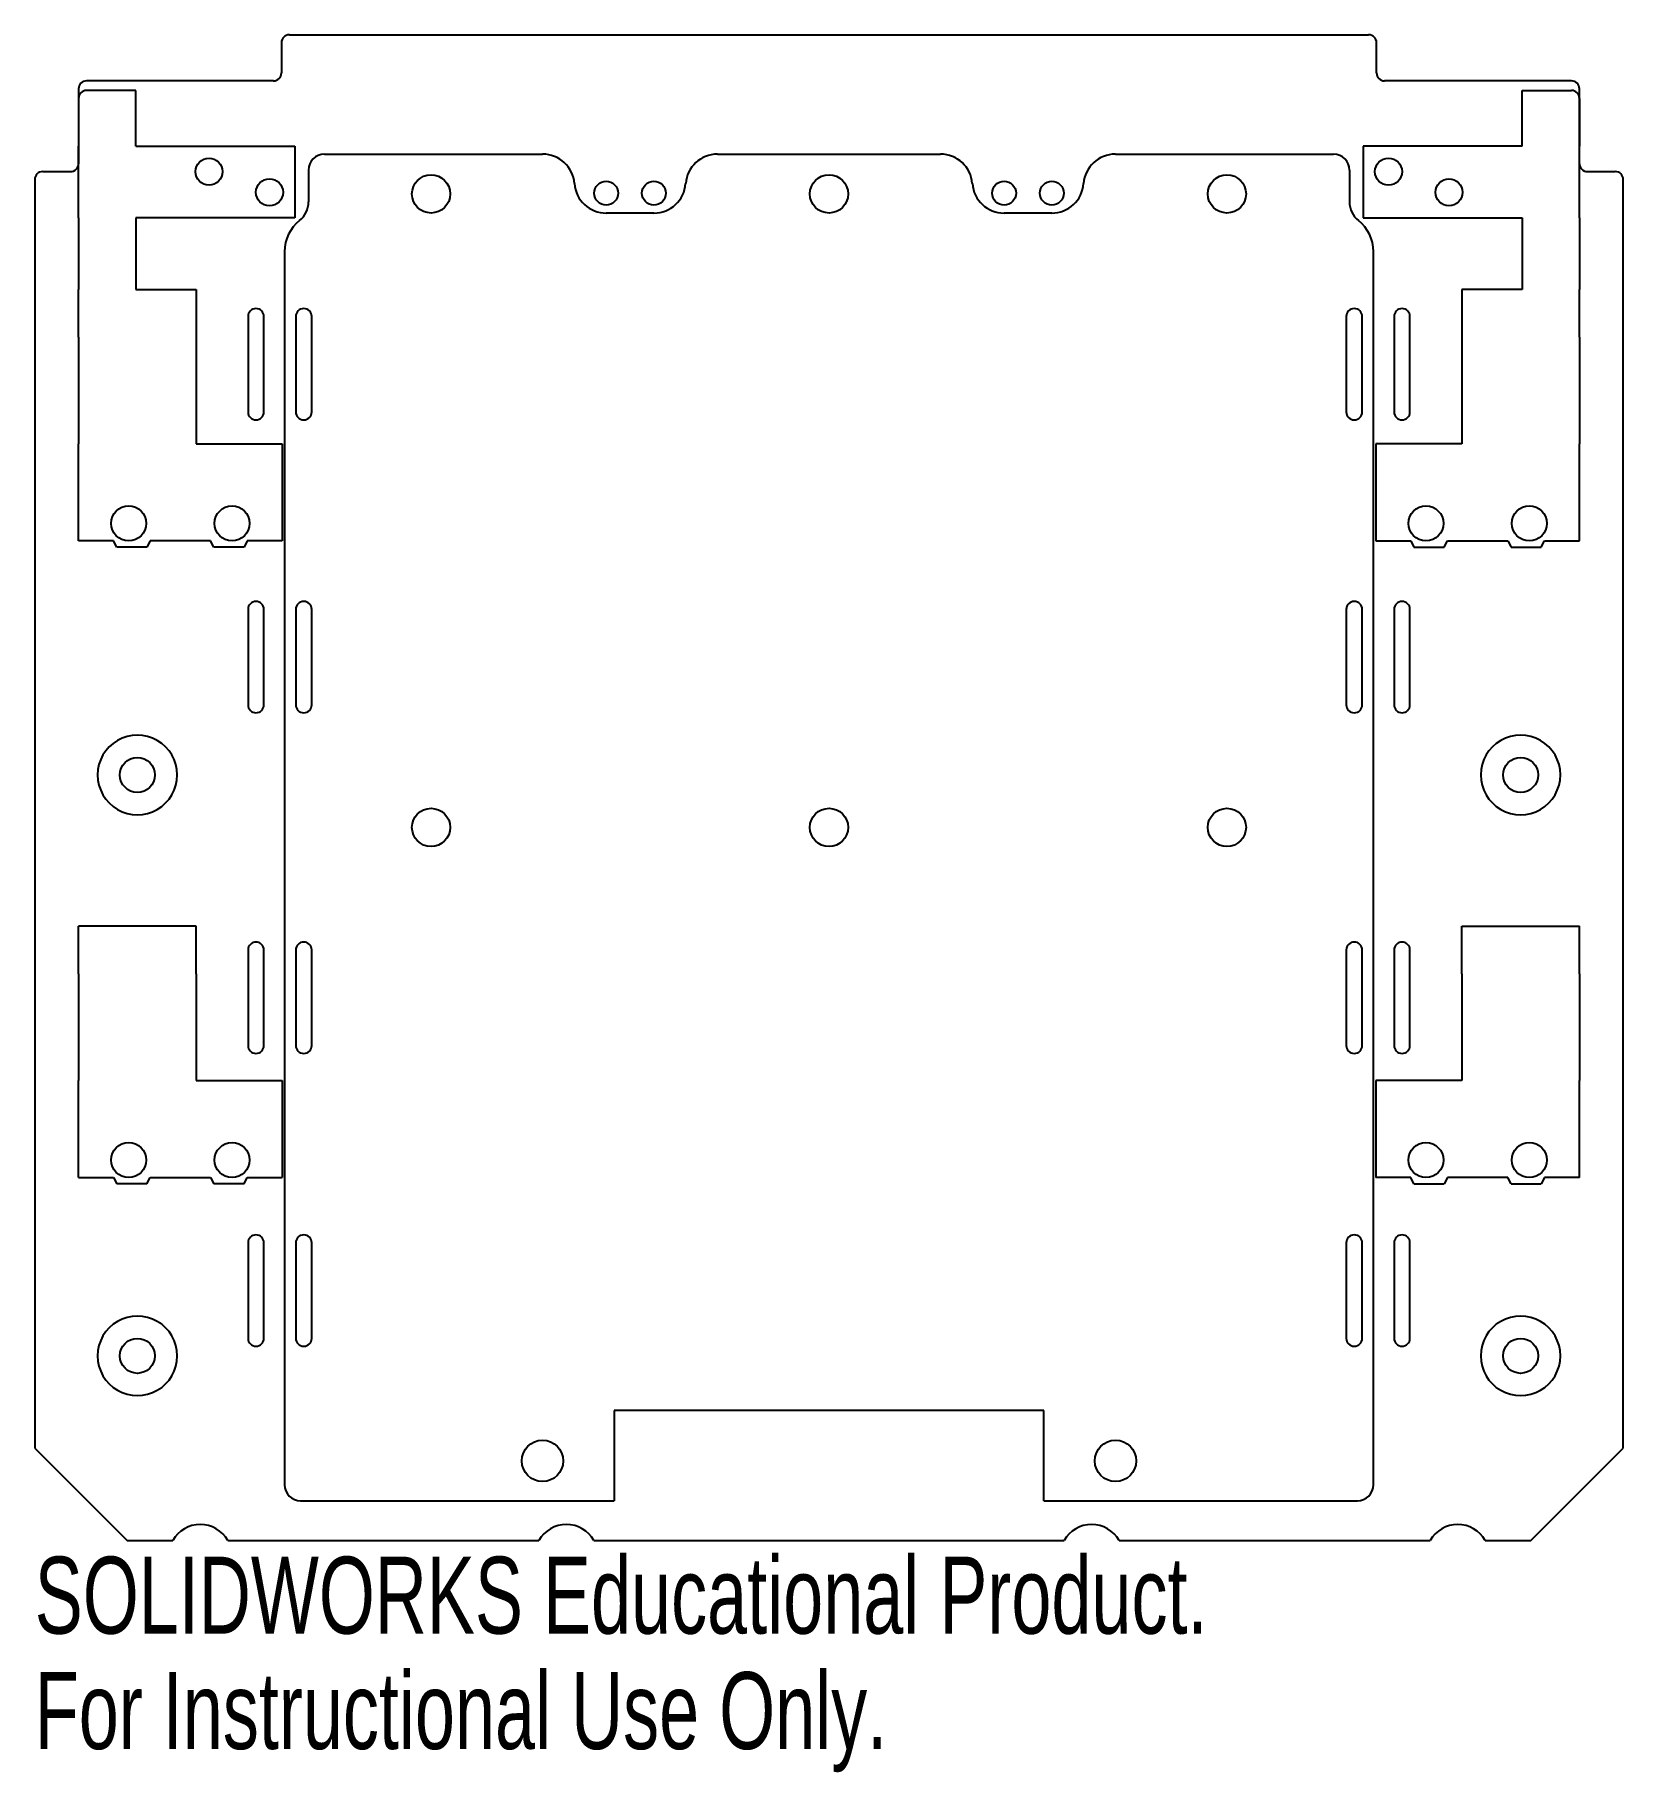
# Model space of a CAD drawing. Header units: millimetres. Extents: x -50 to 50, y -59 to 50.
import ezdxf

# ---------------------------------------------------------------- set-up
doc = ezdxf.new("R2010")
doc.units = ezdxf.units.MM
doc.styles.add('SLDTEXTSTYLE0', font='TXT', dxfattribs={"width": 0.7})

msp = doc.modelspace()

# ---------------------------------------------------------------- linework, layer by layer
at = {"color": 7, "linetype": 'Continuous', "lineweight": 25}
for p, q in [((-34.4, 49.3), (-34.4, 47.4)), ((-33.9, 49.8), (33.9, 49.8)), ((34.4, 47.4), (34.4, 49.3)), ((-47.15, 46.4), (-47.15, 41.7)), ((-34.9, 46.9), (-46.65, 46.9)), ((46.65, 46.9), (34.9, 46.9)), ((47.15, 41.7), (47.15, 46.4)), ((-49.9, 40.7), (-49.9, -39)), ((-49.4, 41.2), (-47.65, 41.2)), ((47.65, 41.2), (49.4, 41.2)), ((49.9, -39), (49.9, 40.7)), ((-36.5, 32.1), (-36.5, 26.1)), ((-35.5, 26.1), (-35.5, 32.1)), ((-33.5, 32.1), (-33.5, 26.1)), ((-32.5, 26.1), (-32.5, 32.1)), ((32.5, 32.1), (32.5, 26.1)), ((33.5, 26.1), (33.5, 32.1)), ((35.5, 32.1), (35.5, 26.1)), ((36.5, 26.1), (36.5, 32.1)), ((-36.5, 13.7), (-36.5, 7.7)), ((-35.5, 7.7), (-35.5, 13.7)), ((-33.5, 13.7), (-33.5, 7.7)), ((-32.5, 7.7), (-32.5, 13.7)), ((32.5, 13.7), (32.5, 7.7)), ((33.5, 7.7), (33.5, 13.7)), ((35.5, 13.7), (35.5, 7.7)), ((36.5, 7.7), (36.5, 13.7)), ((-36.5, -7.7), (-36.5, -13.7)), ((-35.5, -13.7), (-35.5, -7.7)), ((-33.5, -7.7), (-33.5, -13.7)), ((-32.5, -13.7), (-32.5, -7.7)), ((32.5, -7.7), (32.5, -13.7)), ((33.5, -13.7), (33.5, -7.7)), ((35.5, -7.7), (35.5, -13.7)), ((36.5, -13.7), (36.5, -7.7)), ((-36.5, -26.1), (-36.5, -32.1)), ((-35.5, -32.1), (-35.5, -26.1)), ((-33.5, -26.1), (-33.5, -32.1)), ((-32.5, -32.1), (-32.5, -26.1)), ((32.5, -26.1), (32.5, -32.1)), ((33.5, -32.1), (33.5, -26.1)), ((35.5, -26.1), (35.5, -32.1)), ((36.5, -32.1), (36.5, -26.1)), ((-49.9, -39), (-44.1, -44.8)), ((44.1, -44.8), (49.9, -39)), ((-44.1, -44.8), (-41.23, -44.8)), ((-37.77, -44.8), (-18.23, -44.8)), ((-14.77, -44.8), (14.77, -44.8)), ((18.23, -44.8), (37.77, -44.8)), ((41.23, -44.8), (44.1, -44.8))]:
    msp.add_line(p, q, dxfattribs=at)
at = {"color": 7, "linetype": 'Continuous'}
for p, q in [((-43.55, 46.3), (-46.65, 46.3)), ((-43.55, 42.8), (-43.55, 46.3)), ((43.55, 42.8), (43.55, 46.3)), ((43.55, 46.3), (46.65, 46.3)), ((-47.15, 45.8), (-47.15, 42.8)), ((47.15, 45.8), (47.15, 42.8)), ((-47.15, 38.3), (-47.15, 42.8)), ((-47.15, 38.3), (-47.15, 42.8)), ((-43.55, 42.8), (-33.55, 42.8)), ((-33.55, 42.8), (-33.55, 38.3)), ((43.55, 42.8), (33.55, 42.8)), ((33.55, 42.8), (33.55, 38.3)), ((47.15, 38.3), (47.15, 42.8)), ((47.15, 38.3), (47.15, 42.8)), ((-31.7, 42.3), (-17.99, 42.3)), ((-7.01, 42.3), (7.01, 42.3)), ((17.99, 42.3), (31.7, 42.3)), ((-32.7, 41.3), (-32.7, 39.3)), ((32.7, 41.3), (32.7, 39.3)), ((-47.15, 38.3), (-47.15, 33.8)), ((-33.55, 38.3), (-43.55, 38.3)), ((-43.55, 38.3), (-43.55, 33.8)), ((-11, 38.6), (-14, 38.6)), ((14, 38.6), (11, 38.6)), ((33.55, 38.3), (43.55, 38.3)), ((43.55, 38.3), (43.55, 33.8)), ((47.15, 38.3), (47.15, 33.8)), ((-34.2, 36.18), (-34.2, 32.1)), ((34.2, 32.1), (34.2, 36.18)), ((-47.15, 30.8), (-47.15, 33.8)), ((-43.55, 33.8), (-39.75, 33.8)), ((-39.75, 33.8), (-39.75, 30.8)), ((43.55, 33.8), (39.75, 33.8)), ((39.75, 33.8), (39.75, 30.8)), ((47.15, 30.8), (47.15, 33.8)), ((-34.2, 32.1), (-34.2, 26.1)), ((34.2, 26.1), (34.2, 32.1)), ((-47.15, 30.8), (-47.15, 24.1)), ((-39.75, 30.8), (-39.75, 24.1)), ((39.75, 30.8), (39.75, 24.1)), ((47.15, 30.8), (47.15, 24.1)), ((-34.2, 26.1), (-34.2, 13.7)), ((34.2, 13.7), (34.2, 26.1)), ((-47.15, 18), (-47.15, 24.1)), ((-39.75, 24.1), (-34.35, 24.1)), ((-34.35, 24.1), (-34.35, 18)), ((39.75, 24.1), (34.35, 24.1)), ((34.35, 24.1), (34.35, 18)), ((47.15, 18), (47.15, 24.1)), ((-44.95, 18), (-47.15, 18)), ((-44.75, 17.6), (-44.95, 18)), ((-42.85, 17.6), (-44.75, 17.6)), ((-42.65, 18), (-42.85, 17.6)), ((-38.85, 18), (-42.65, 18)), ((-38.65, 17.6), (-38.85, 18)), ((-36.75, 17.6), (-38.65, 17.6)), ((-36.55, 18), (-36.75, 17.6)), ((-34.35, 18), (-36.55, 18)), ((34.35, 18), (36.55, 18)), ((36.55, 18), (36.75, 17.6)), ((36.75, 17.6), (38.65, 17.6)), ((38.65, 17.6), (38.85, 18)), ((38.85, 18), (42.65, 18)), ((42.65, 18), (42.85, 17.6)), ((42.85, 17.6), (44.75, 17.6)), ((44.75, 17.6), (44.95, 18)), ((44.95, 18), (47.15, 18)), ((-34.2, 13.7), (-34.2, 7.7)), ((34.2, 7.7), (34.2, 13.7)), ((-34.2, 7.7), (-34.2, -7.7)), ((34.2, -7.7), (34.2, 7.7)), ((-47.15, -9.2), (-47.15, -6.2)), ((-39.75, -6.2), (-47.15, -6.2)), ((-39.75, -9.2), (-39.75, -6.2)), ((39.75, -6.2), (47.15, -6.2)), ((39.75, -9.2), (39.75, -6.2)), ((47.15, -9.2), (47.15, -6.2)), ((-34.2, -7.7), (-34.2, -13.7)), ((34.2, -13.7), (34.2, -7.7)), ((-47.15, -9.2), (-47.15, -15.9)), ((-39.75, -9.2), (-39.75, -15.9)), ((39.75, -9.2), (39.75, -15.9)), ((47.15, -9.2), (47.15, -15.9)), ((-34.2, -13.7), (-34.2, -26.1)), ((34.2, -26.1), (34.2, -13.7)), ((-47.15, -22), (-47.15, -15.9)), ((-39.75, -15.9), (-34.35, -15.9)), ((-34.35, -15.9), (-34.35, -22)), ((39.75, -15.9), (34.35, -15.9)), ((34.35, -15.9), (34.35, -22)), ((47.15, -22), (47.15, -15.9)), ((-47.15, -22), (-44.95, -22)), ((-44.95, -22), (-44.75, -22.4)), ((-42.85, -22.4), (-44.75, -22.4)), ((-42.85, -22.4), (-42.65, -22)), ((-42.65, -22), (-38.85, -22)), ((-38.85, -22), (-38.65, -22.4)), ((-36.75, -22.4), (-38.65, -22.4)), ((-36.75, -22.4), (-36.55, -22)), ((-36.55, -22), (-34.35, -22)), ((36.55, -22), (34.35, -22)), ((36.75, -22.4), (36.55, -22)), ((36.75, -22.4), (38.65, -22.4)), ((38.85, -22), (38.65, -22.4)), ((42.65, -22), (38.85, -22)), ((42.85, -22.4), (42.65, -22)), ((42.85, -22.4), (44.75, -22.4)), ((44.95, -22), (44.75, -22.4)), ((47.15, -22), (44.95, -22)), ((-34.2, -26.1), (-34.2, -32.1)), ((34.2, -32.1), (34.2, -26.1)), ((-34.2, -32.1), (-34.2, -41.3)), ((34.2, -41.3), (34.2, -32.1)), ((13.5, -36.63), (-13.5, -36.63)), ((-13.5, -36.63), (-13.5, -42.3)), ((13.5, -42.3), (13.5, -36.63)), ((-33.2, -42.3), (-13.5, -42.3)), ((13.5, -42.3), (33.2, -42.3))]:
    msp.add_line(p, q, dxfattribs=at)
at = {"color": 7, "linetype": 'Continuous', "lineweight": 25}
for centre, radius in [((-38.95, 41.2), 0.85), ((35.15, 41.2), 0.85), ((-35.15, 39.9), 0.85), ((-25, 39.8), 1.2), ((-14, 39.85), 0.75), ((-11, 39.85), 0.75), ((0, 39.8), 1.2), ((11, 39.85), 0.75), ((14, 39.85), 0.75), ((25, 39.8), 1.2), ((38.95, 39.9), 0.85), ((-44, 19.1), 1.1), ((-37.5, 19.1), 1.1), ((37.5, 19.1), 1.1), ((44, 19.1), 1.1), ((-43.45, 3.3), 1.1), ((43.45, 3.3), 1.1), ((-25, 0), 1.2), ((0, 0), 1.2), ((25, 0), 1.2), ((-44, -20.9), 1.1), ((-37.5, -20.9), 1.1), ((37.5, -20.9), 1.1), ((44, -20.9), 1.1), ((-43.45, -33.2), 1.1), ((43.45, -33.2), 1.1), ((-18, -39.8), 1.3), ((18, -39.8), 1.3)]:
    msp.add_circle(centre, radius, dxfattribs=at)
for centre, radius, start, end in [((-33.9, 49.3), 0.5, 90, 180), ((33.9, 49.3), 0.5, 0, 90), ((-34.9, 47.4), 0.5, 270, 0), ((34.9, 47.4), 0.5, 180, 270), ((-46.65, 46.4), 0.5, 90, 180), ((46.65, 46.4), 0.5, 0, 90), ((-47.65, 41.7), 0.5, 270, 0), ((47.65, 41.7), 0.5, 180, 270), ((-49.4, 40.7), 0.5, 90, 180), ((49.4, 40.7), 0.5, 0, 90), ((-36, 32.1), 0.5, 360, 180), ((-33, 32.1), 0.5, 360, 180), ((33, 32.1), 0.5, 360, 180), ((36, 32.1), 0.5, 0, 180), ((-36, 26.1), 0.5, 180, 0), ((-33, 26.1), 0.5, 180, 360), ((33, 26.1), 0.5, 180, 360), ((36, 26.1), 0.5, 180, 360), ((-36, 13.7), 0.5, 0, 180), ((-33, 13.7), 0.5, 0, 180), ((33, 13.7), 0.5, 0, 180), ((36, 13.7), 0.5, 360, 180), ((-36, 7.7), 0.5, 180, 0), ((-33, 7.7), 0.5, 180, 0), ((33, 7.7), 0.5, 180, 360), ((36, 7.7), 0.5, 180, 360), ((-36, -7.7), 0.5, 0, 180), ((-33, -7.7), 0.5, 0, 180), ((33, -7.7), 0.5, 360, 180), ((36, -7.7), 0.5, 360, 180), ((-36, -13.7), 0.5, 180, 0), ((-33, -13.7), 0.5, 180, 0), ((33, -13.7), 0.5, 180, 0), ((36, -13.7), 0.5, 180, 360), ((-36, -26.1), 0.5, 0, 180), ((-33, -26.1), 0.5, 360, 180), ((33, -26.1), 0.5, 0, 180), ((36, -26.1), 0.5, 360, 180), ((-36, -32.1), 0.5, 180, 360), ((-33, -32.1), 0.5, 180, 360), ((33, -32.1), 0.5, 180, 360), ((36, -32.1), 0.5, 180, 0), ((-39.5, -45.8), 2, 30, 150), ((-16.5, -45.8), 2, 30, 150), ((16.5, -45.8), 2, 30, 150), ((39.5, -45.8), 2, 30, 150)]:
    msp.add_arc(centre, radius, start, end, dxfattribs=at)
at = {"color": 7, "linetype": 'Continuous'}
for centre, radius, start, end in [((-46.65, 45.8), 0.5, 90, 180), ((46.65, 45.8), 0.5, 0, 90), ((-31.7, 41.3), 1, 90, 180), ((-17.99, 40.3), 2, 4.3012, 90), ((-7.01, 40.3), 2, 90, 175.6988), ((7.01, 40.3), 2, 4.3012, 90), ((17.99, 40.3), 2, 90, 175.6988), ((31.7, 41.3), 1, 0, 90), ((-14, 40.6), 2, 184.3012, 270), ((-11, 40.6), 2, 270, 355.6988), ((11, 40.6), 2, 184.3012, 270), ((14, 40.6), 2, 270, 355.6988), ((-34.2, 39.3), 1.5, 308.6822, 0), ((34.2, 39.3), 1.5, 180, 231.3178), ((-31.7, 36.18), 2.5, 128.6822, 180), ((31.7, 36.18), 2.5, 0, 51.3178), ((-43.45, 3.3), 2.5, 120, 180), ((-43.45, 3.3), 2.5, 60, 120), ((-43.45, 3.3), 2.5, 0, 60), ((43.45, 3.3), 2.5, 120, 180), ((43.45, 3.3), 2.5, 60, 120), ((43.45, 3.3), 2.5, 0, 60), ((-43.45, 3.3), 2.5, 180, 240), ((-43.45, 3.3), 2.5, 300, 0), ((43.45, 3.3), 2.5, 180, 240), ((43.45, 3.3), 2.5, 300, 0), ((-43.45, 3.3), 2.5, 240, 300), ((43.45, 3.3), 2.5, 240, 300), ((-43.45, -33.2), 2.5, 120, 180), ((-43.45, -33.2), 2.5, 60, 120), ((-43.45, -33.2), 2.5, 0, 60), ((43.45, -33.2), 2.5, 120, 180), ((43.45, -33.2), 2.5, 60, 120), ((43.45, -33.2), 2.5, 0, 60), ((-43.45, -33.2), 2.5, 180, 240), ((-43.45, -33.2), 2.5, 300, 0), ((43.45, -33.2), 2.5, 180, 240), ((43.45, -33.2), 2.5, 300, 0), ((-43.45, -33.2), 2.5, 240, 300), ((43.45, -33.2), 2.5, 240, 300), ((-33.2, -41.3), 1, 180, 270), ((33.2, -41.3), 1, 270, 0)]:
    msp.add_arc(centre, radius, start, end, dxfattribs=at)

# ---------------------------------------------------------------- texts
at = {"color": 7, "linetype": 'Continuous', "char_height": 4.8336, "attachment_point": 1, "style": 'SLDTEXTSTYLE0'}
for s, insert in [('SOLIDWORKS Educational Product.', (-49.9, -45.82)), ('For Instructional Use Only.', (-49.9, -53.07))]:
    msp.add_mtext(s, dxfattribs=dict(at, insert=insert))

doc.saveas('drawing.dxf')
